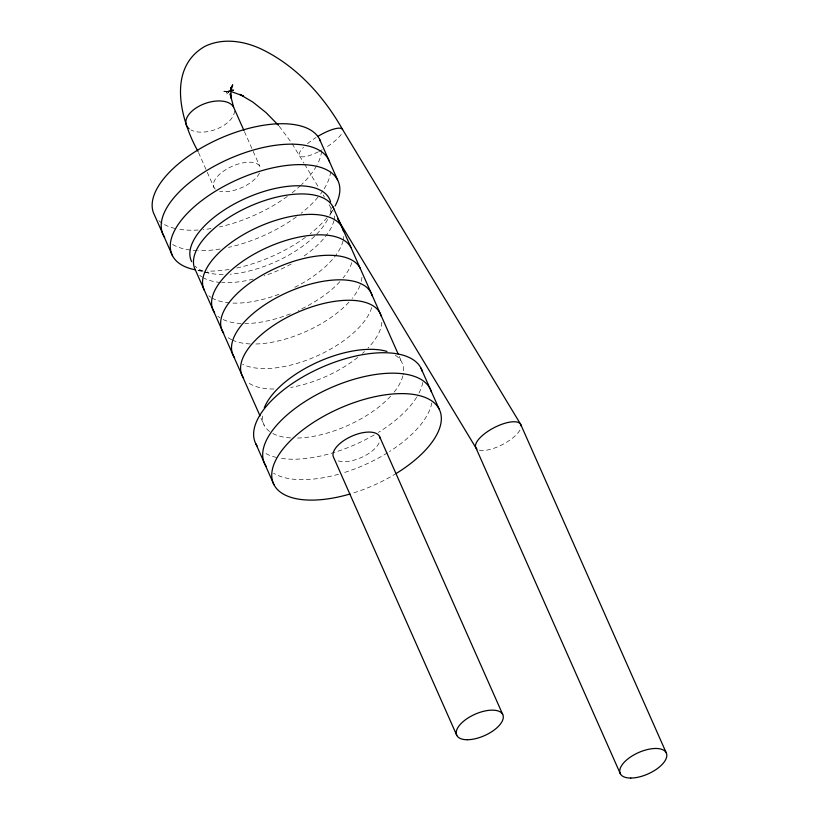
<?xml version="1.0" encoding="UTF-8"?>
<svg xmlns="http://www.w3.org/2000/svg" width="819" height="819" viewBox="0 0 819 819"><rect width="100%" height="100%" fill="white"/><g stroke="black" fill="none" stroke-linecap="round" stroke-linejoin="round"><path stroke-width="0.61" stroke-dasharray="4.09 3.07" d="M329.832 215.346L332.719 210.135M229.535 90.899L226.453 94.349L229.658 90.991M229.269 90.52L226.279 92.332L229.832 91.216M227.969 91.462L222.389 91.104L229.801 91.738M197.993 270.485L208.896 273.044M279.197 126.239L291.492 142.67M292.148 143.734L303.951 163.155M304.607 164.25L318.499 187.234M323.126 194.902L324.447 197.092M329.084 204.76L333.046 211.322M399.211 356.357L401.791 362.203M244.451 131.664L252.672 150.225M253.194 151.392L259.869 166.472M198.526 152.559L206.777 171.181M207.289 172.348L213.994 187.469M261.046 418.192L264.158 425.204M519.922 430.149A25.133 9.347 -27.7 0 1 496.764 447.205A25.512 9.49 -27.7 0 1 478.757 449.959M379.074 442.977A25.235 11.691 -23.9 0 1 359.592 458.261A25.235 11.691 -23.9 0 1 336.527 460.155M395.301 355.19A75.706 35.074 -23.9 0 1 403.122 374.785M402.846 375.962A75.706 35.074 -23.9 0 1 393.826 392.485M390.612 396.191A75.706 35.074 -23.9 0 1 296.754 438.063M290.561 437.93A75.706 35.074 -23.9 0 1 272.461 433.312M269.594 431.49A75.706 35.074 -23.9 0 1 262.356 416.042M422.747 382.504A90.848 42.086 -23.9 0 1 417.301 396.15M416.656 397.215A90.848 42.086 -23.9 0 1 378.358 432.412M374.191 434.909A90.848 42.086 -23.9 0 1 278.695 457.934M276.505 457.463A90.848 42.086 -23.9 0 1 264.578 452.805M431.808 402.948A90.848 42.086 -23.9 0 1 389.557 451.515M387.418 452.866A90.848 42.086 -23.9 0 1 344.666 472.43M338.534 474.252A90.848 42.086 -23.9 0 1 273.638 473.249M396.478 473.31A90.848 42.086 -23.9 0 1 351.279 493.632M381.849 322.297A75.706 35.074 -23.9 0 1 368.028 348.014M364.445 351.586A75.706 35.074 -23.9 0 1 362.52 353.347M357.698 357.432A75.706 35.074 -23.9 0 1 290.694 387.448M273.894 389.005A75.706 35.074 -23.9 0 1 248.904 383.149M371.703 307.647A75.706 35.074 -23.9 0 1 315.868 356.48A75.706 35.074 -23.9 0 1 242.639 364.312M361.916 277.313A75.706 35.074 -23.9 0 1 360.432 284.316M359.981 285.534A75.706 35.074 -23.9 0 1 352.15 298.433M348.935 302.139A75.706 35.074 -23.9 0 1 253.962 344.021M250.133 343.939A75.706 35.074 -23.9 0 1 232.78 340.254M231.767 339.772A75.706 35.074 -23.9 0 1 226.935 336.65M351.771 262.664A75.706 35.074 -23.9 0 1 343.089 277.979M339.875 281.695A75.706 35.074 -23.9 0 1 298.249 310.462M290.295 313.851A75.706 35.074 -23.9 0 1 244.901 323.577M241.073 323.495A75.706 35.074 -23.9 0 1 222.696 319.328M219.912 317.721A75.706 35.074 -23.9 0 1 217.874 316.206M330.651 171.703A90.848 42.086 -23.9 0 1 323.566 189.721M322.85 190.796A90.848 42.086 -23.9 0 1 320.546 194.011M317.977 197.205A90.848 42.086 -23.9 0 1 301.197 213.216M296.355 216.881A90.848 42.086 -23.9 0 1 228.491 247.389M220.035 249.017A90.848 42.086 -23.9 0 1 198.546 250.634M197.246 250.594A90.848 42.086 -23.9 0 1 172.164 244.246M321.591 151.259A90.848 42.086 -23.9 0 1 317.014 165.049M316.441 166.103A90.848 42.086 -23.9 0 1 301.566 184.582M300.655 185.452A90.848 42.086 -23.9 0 1 292.137 192.772M287.295 196.437A90.848 42.086 -23.9 0 1 219.431 226.945M210.974 228.573A90.848 42.086 -23.9 0 1 203.184 229.617M198.147 230.026A90.848 42.086 -23.9 0 1 177.221 228.931M175.02 228.46A90.848 42.086 -23.9 0 1 163.104 223.802M162.142 223.188A90.848 42.086 -23.9 0 1 158.947 220.72M332.627 210.176A90.848 42.086 -23.9 0 1 329.607 214.455M327.037 217.659A90.848 42.086 -23.9 0 1 310.258 233.661M305.415 237.326A90.848 42.086 -23.9 0 1 235.145 268.345M229.095 269.461A90.848 42.086 -23.9 0 1 207.606 271.089M202.477 270.802A90.848 42.086 -23.9 0 1 197.635 270.219M331.111 207.791A75.706 35.074 -23.9 0 1 329.627 214.803M327.6 219.492A75.706 35.074 -23.9 0 1 315.54 235.309M314.639 236.2A75.706 35.074 -23.9 0 1 230.098 274.211M223.157 274.508A75.706 35.074 -23.9 0 1 204.146 271.621M203.04 271.202A75.706 35.074 -23.9 0 1 195.209 266.308M343.796 236.415A75.706 35.074 -23.9 0 1 343.325 239.834M343.048 241.021A75.706 35.074 -23.9 0 1 293.642 287.889M278.921 294.297A75.706 35.074 -23.9 0 1 230.763 302.979M229.535 302.887A75.706 35.074 -23.9 0 1 211.732 297.829M210.852 297.277A75.706 35.074 -23.9 0 1 208.814 295.761M334.736 215.97A75.706 35.074 -23.9 0 1 334.265 219.39M333.988 220.567A75.706 35.074 -23.9 0 1 302.692 256.92M291.144 264.015A75.706 35.074 -23.9 0 1 264.066 275.911M253.194 279.084A75.706 35.074 -23.9 0 1 221.703 282.535M220.475 282.442A75.706 35.074 -23.9 0 1 202.672 277.385M201.781 276.832A75.706 35.074 -23.9 0 1 199.754 275.307M341.247 134.357A25.235 6.859 -31.3 0 1 325.921 147.512M322.164 149.764A25.235 6.859 -31.3 0 1 319.287 151.331M318.345 151.812A25.235 6.859 -31.3 0 1 300.86 156.634A25.235 6.859 -31.3 0 1 303.47 147.348M307.463 143.683A25.235 6.859 -31.3 0 1 316.001 137.531M234.49 110.872A25.123 13.862 -19.5 0 1 210.166 131.101A25.532 14.087 -19.5 0 1 190.868 129.914M259.469 173.085A25.235 11.691 -23.9 0 1 219.738 191.277M215.274 189.128A25.235 11.691 -23.9 0 1 231.593 166.554A25.235 11.691 -23.9 0 1 260.452 168.448"/><path stroke-width="1.23" d="M230.508 90.663L230.876 87.469L231.214 98.311L230.139 93.786L233.65 107.299L243.939 130.508M230.6 91.646L232.698 84.797L231.265 87.94M231.019 90.848L233.395 90.1L230.139 90.919M232.268 91.953L243.591 96.079L239.824 94.39L252.866 102.088L266.001 112.582L278.46 125.287M666.216 752.753L520.71 424.416L342.608 129.556C323.587 95.895 296.15 65.633 260.862 48.853C243.448 40.827 222.86 37.766 205.026 46.284C166.533 68.243 180.661 120.383 198.014 151.402M337.674 218.99L475.89 447.819L620.331 773.76M319.523 139.169L337.643 180.067M420.997 368.171L439.117 409.06M332.934 206.808L398.167 354.023M379.473 436.363L502.702 714.434M456.818 735.431L333.589 457.36A25.235 11.691 -23.9 0 1 353.214 435.575A25.235 11.691 -23.9 0 1 380.057 438.339M260.012 415.857L195.291 269.809A75.706 35.074 -23.9 0 1 250.348 206.05A75.706 35.074 -23.9 0 1 333.835 208.917M172.471 255.671L154.351 214.773A90.848 42.086 -23.9 0 1 220.106 138.391A90.848 42.086 -23.9 0 1 320.495 141.4M255.825 443.775L273.945 484.664M521.13 426.044A25.512 9.49 -27.7 0 0 499.836 425.041A25.133 9.347 -27.7 0 0 475.511 445.26A25.512 9.49 -27.7 0 0 477.006 449.088M234.541 357.657A75.706 35.074 -23.9 0 1 287.285 292.424A75.706 35.074 -23.9 0 1 372.225 295.894M223.669 333.118A75.706 35.074 -23.9 0 1 273.044 269.441A75.706 35.074 -23.9 0 1 360.114 268.151M164.66 237.326A90.848 42.086 -23.9 0 1 226.771 159.91A90.848 42.086 -23.9 0 1 329.555 161.855M195.342 269.82A90.848 42.086 -23.9 0 1 186.671 214.035A90.848 42.086 -23.9 0 1 294.492 164.773A90.848 42.086 -23.9 0 1 335.135 205.948M257.074 445.884A90.848 42.086 -23.9 0 1 320.393 367.926A90.848 42.086 -23.9 0 1 422.358 371.57M266.144 466.328A90.848 42.086 -23.9 0 1 329.463 388.37A90.848 42.086 -23.9 0 1 431.418 392.025M350.051 493.99A90.848 42.086 -23.9 0 1 278.808 454.801A90.848 42.086 -23.9 0 1 414.066 394.523A90.848 42.086 -23.9 0 1 396.478 473.31M264.291 407.821A75.706 35.074 -23.9 0 1 316.758 362.541A75.706 35.074 -23.9 0 1 387.008 351.443M243.601 378.102A75.706 35.074 -23.9 0 1 296.345 312.868A75.706 35.074 -23.9 0 1 381.285 316.339M214.609 312.674A75.706 35.074 -23.9 0 1 263.984 248.996A75.706 35.074 -23.9 0 1 351.054 247.707M191.666 261.63A75.706 35.074 -23.9 0 1 247.86 197.379A75.706 35.074 -23.9 0 1 330.548 201.843M204.361 290.264A75.706 35.074 -23.9 0 1 261.691 225.512A75.706 35.074 -23.9 0 1 343.499 231.603M317.874 136.374A25.235 6.859 -31.3 0 1 342.608 129.556M233.64 107.299A25.532 14.087 -19.5 0 0 210.155 102.006A25.123 13.862 -19.5 0 0 185.831 122.236A25.532 14.087 -19.5 0 0 189.097 128.737M630.825 778.05A25.235 11.691 -23.9 0 0 666.809 755.814A25.235 11.691 -23.9 0 0 632.176 755.917A25.235 11.691 -23.9 0 0 630.825 778.05M467.311 739.731A25.235 11.691 -23.9 0 0 503.296 717.485A25.235 11.691 -23.9 0 0 468.663 717.587A25.235 11.691 -23.9 0 0 467.311 739.731"/></g></svg>
